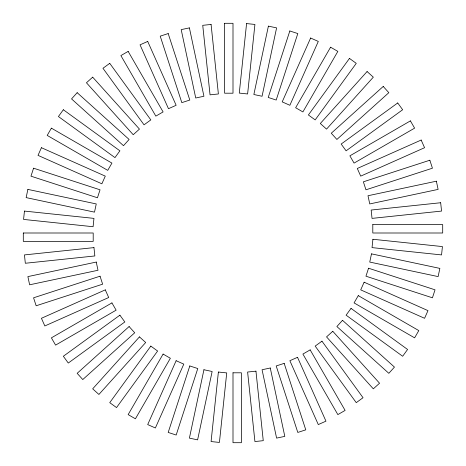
<?xml version="1.0" encoding="UTF-8"?>
<svg xmlns="http://www.w3.org/2000/svg" width="466" height="466" viewBox="0 0 466 466"><rect width="100%" height="100%" fill="white"/><g stroke="black" fill="none" stroke-linecap="round" stroke-linejoin="round"><path stroke-width="0.7" d="M23.3 233L23.3 241.388L93.2 241.388L93.2 233L23.3 233M224.612 23.3L224.612 93.2L233 93.2L233 23.3L224.612 23.3M233 372.8L233 442.7L241.388 442.7L241.388 372.8L233 372.8M372.8 224.612L372.8 233L442.7 233L442.7 224.612L372.8 224.612M24.448 211.081L23.574 219.422L93.089 226.726L93.963 218.385L24.448 211.081M246.578 23.574L239.274 93.089L247.615 93.963L254.919 24.448L246.578 23.574M218.385 372.037L211.081 441.552L219.422 442.426L226.726 372.911L218.385 372.037M372.911 239.274L372.037 247.615L441.552 254.919L442.426 246.578L372.911 239.274M27.884 189.4L26.137 197.607L94.511 212.141L96.252 203.933L27.884 189.4M268.393 26.137L253.859 94.511L262.067 96.252L276.6 27.884L268.393 26.137M203.933 369.748L189.4 438.116L197.607 439.863L212.141 371.489L203.933 369.748M371.489 253.859L369.748 262.067L438.116 276.6L439.863 268.393L371.489 253.859M33.564 168.197L30.972 176.177L97.452 197.776L100.044 189.802L33.564 168.197M289.823 30.972L268.224 97.452L276.198 100.044L297.803 33.564L289.823 30.972M189.802 365.956L168.197 432.436L176.177 435.028L197.776 368.548L189.802 365.956M368.548 268.224L365.956 276.204L432.436 297.803L435.028 289.823L368.548 268.224M41.427 147.705L38.02 155.37L101.873 183.802L105.287 176.136L41.427 147.705M310.63 38.02L282.198 101.873L289.864 105.287L318.295 41.427L310.63 38.02M176.136 360.713L147.705 424.573L155.37 427.98L183.802 364.127L176.136 360.713M364.127 282.198L360.713 289.864L424.573 318.295L427.98 310.63L364.127 282.198M51.394 128.15L47.2 135.414L107.733 170.364L111.927 163.1L51.394 128.15M330.586 47.2L295.636 107.733L302.9 111.927L337.85 51.394L330.586 47.2M163.1 354.073L128.15 414.606L135.414 418.8L170.364 358.267L163.1 354.073M358.267 295.636L354.073 302.9L414.606 337.85L418.8 330.586L358.267 295.636M63.347 109.743L58.419 116.529L114.968 157.613L119.902 150.827L63.347 109.743M349.471 58.419L308.387 114.968L315.173 119.902L356.257 63.347L349.471 58.419M150.827 346.098L109.743 402.653L116.529 407.581L157.613 351.032L150.827 346.098M351.032 308.387L346.098 315.173L402.653 356.257L407.581 349.471L351.032 308.387M77.164 92.682L71.548 98.914L123.496 145.689L129.111 139.456L77.164 92.682M367.086 71.548L320.311 123.496L326.544 129.111L373.318 77.164L367.086 71.548M139.456 336.889L92.682 388.836L98.914 394.452L145.689 342.504L139.456 336.889M342.504 320.311L336.889 326.544L388.836 373.318L394.452 367.086L342.504 320.311M92.682 77.164L86.449 82.773L133.224 134.721L139.456 129.105L92.682 77.164M383.227 86.449L331.279 133.224L336.889 139.456L388.836 92.682L383.227 86.449M129.105 326.544L77.164 373.318L82.773 379.551L134.721 332.776L129.105 326.544M332.776 331.279L326.544 336.895L373.318 388.836L379.551 383.227L332.776 331.279M109.743 63.347L102.957 68.281L144.041 124.83L150.827 119.902L109.743 63.347M397.719 102.957L341.17 144.041L346.098 150.827L402.653 109.743L397.719 102.957M119.902 315.173L63.347 356.257L68.281 363.043L124.83 321.959L119.902 315.173M321.959 341.17L315.173 346.098L356.257 402.653L363.043 397.719L321.959 341.17M128.15 51.394L120.886 55.588L155.836 116.121L163.1 111.927L128.15 51.394M410.412 120.886L349.879 155.836L354.073 163.1L414.606 128.15L410.412 120.886M111.927 302.9L51.394 337.85L55.588 345.114L116.121 310.164L111.927 302.9M310.164 349.879L302.9 354.073L337.85 414.606L345.114 410.412L310.164 349.879M147.71 41.427L140.045 44.841L168.476 108.7L176.136 105.287L147.71 41.427M421.159 140.045L357.3 168.476L360.713 176.136L424.573 147.71L421.159 140.045M105.287 289.864L41.427 318.29L44.841 325.955L108.7 297.524L105.287 289.864M297.524 357.3L289.864 360.713L318.29 424.573L325.955 421.159L297.524 357.3M168.197 33.564L160.222 36.156L181.822 102.636L189.802 100.044L168.197 33.564M429.844 160.222L363.363 181.822L365.956 189.802L432.436 168.203L429.844 160.222M100.044 276.198L33.564 297.803L36.156 305.778L102.636 284.178L100.044 276.198M284.178 363.363L276.198 365.956L297.797 432.436L305.778 429.844L284.178 363.363M189.4 27.884L181.198 29.626L195.732 98L203.933 96.252L189.4 27.884M436.374 181.198L368 195.732L369.748 203.933L438.116 189.4L436.374 181.198M96.252 262.067L27.884 276.6L29.626 284.802L98 270.268L96.252 262.067M270.268 368L262.067 369.748L276.6 438.116L284.802 436.374L270.268 368M211.081 24.448L202.739 25.327L210.044 94.843L218.385 93.963L211.081 24.448M440.673 202.739L371.157 210.044L372.037 218.385L441.552 211.081L440.673 202.739M93.963 247.615L24.448 254.919L25.327 263.261L94.843 255.956L93.963 247.615M255.956 371.157L247.615 372.037L254.919 441.552L263.261 440.673L255.956 371.157"/></g></svg>
